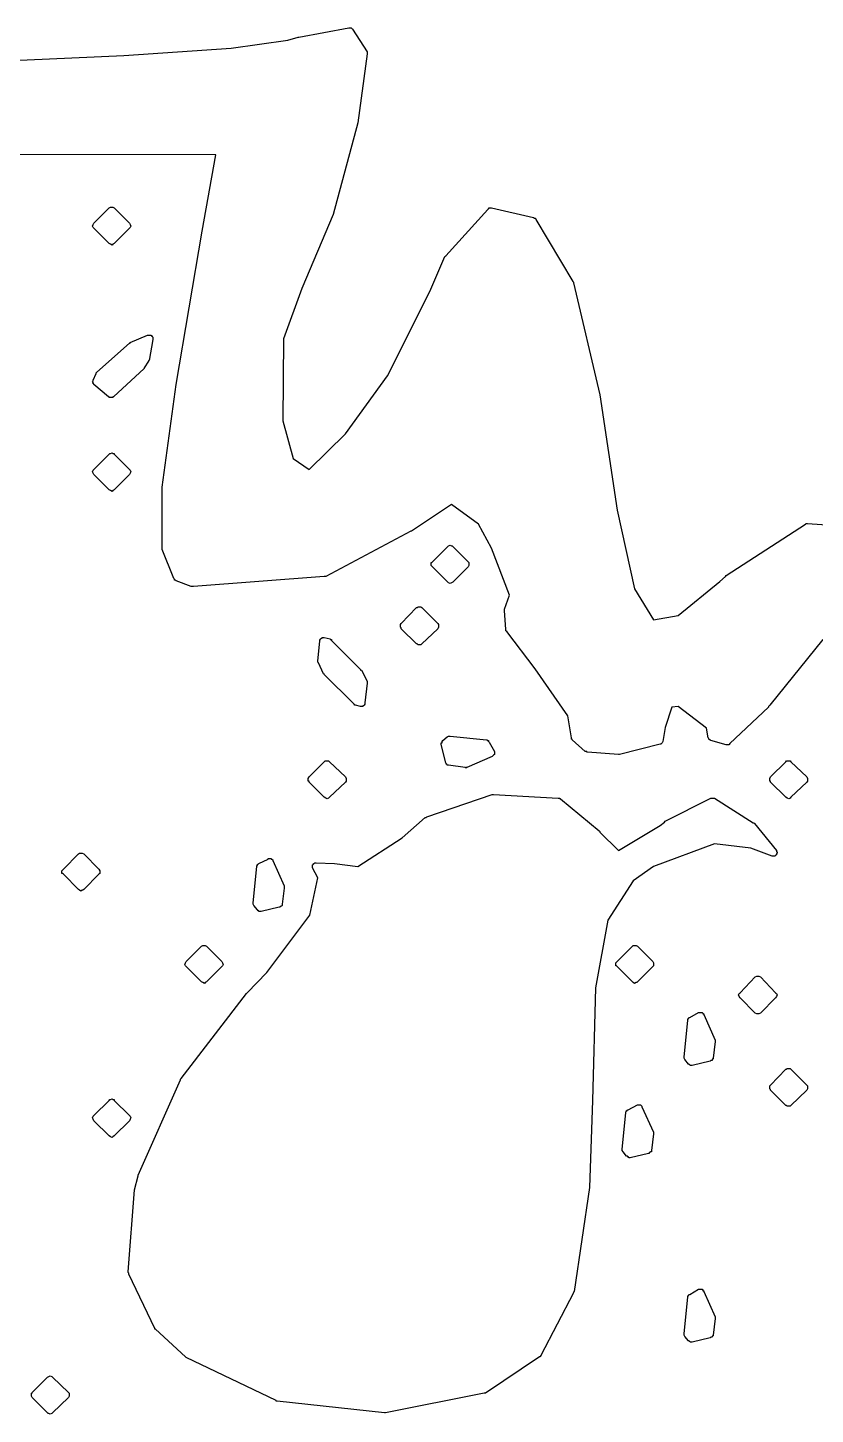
# Model space of a CAD drawing. Extents: x 83 to 346, y -162 to -57.
# Drawn here: x 144.227 to 145.31, y -141.348 to -139.44 of the extents above; entities that cross this region are included whole.
import ezdxf

# ---------------------------------------------------------------- set-up
doc = ezdxf.new("R2010")
doc.units = 0
doc.layers.add('BLACK', color=7, linetype='CONTINUOUS')

msp = doc.modelspace()

# ---------------------------------------------------------------- linework, layer by layer
at = {"layer": 'BLACK', "linetype": 'CONTINUOUS'}
for p, q in [((144.585, -139.457), (144.599, -139.453)), ((144.599, -139.453), (144.6, -139.453)), ((144.6, -139.453), (144.669, -139.44)), ((144.6, -139.453), (144.6, -139.453)), ((144.669, -139.44), (144.669, -139.44)), ((144.669, -139.44), (144.669, -139.44)), ((144.669, -139.44), (144.67, -139.44)), ((144.67, -139.44), (144.671, -139.44)), ((144.671, -139.44), (144.671, -139.44)), ((144.671, -139.44), (144.671, -139.44)), ((144.671, -139.44), (144.672, -139.44)), ((144.672, -139.44), (144.672, -139.44)), ((144.672, -139.44), (144.672, -139.44)), ((144.672, -139.44), (144.672, -139.44)), ((144.672, -139.44), (144.673, -139.441)), ((144.673, -139.441), (144.674, -139.442)), ((144.674, -139.442), (144.674, -139.442)), ((144.674, -139.442), (144.674, -139.442)), ((144.674, -139.442), (144.694, -139.473)), ((144.359, -139.478), (144.507, -139.468)), ((144.507, -139.468), (144.585, -139.457)), ((144.694, -139.473), (144.694, -139.474)), ((144.694, -139.474), (144.694, -139.474)), ((144.694, -139.474), (144.694, -139.475)), ((144.159, -139.487), (144.359, -139.478)), ((144.694, -139.476), (144.681, -139.571)), ((144.694, -139.475), (144.694, -139.475)), ((144.694, -139.475), (144.694, -139.476)), ((144.694, -139.476), (144.694, -139.476)), ((144.681, -139.571), (144.647, -139.697)), ((144.681, -139.571), (144.681, -139.571)), ((144.681, -139.571), (144.681, -139.571)), ((144.486, -139.615), (143.748, -139.614)), ((144.467, -139.72), (144.486, -139.615)), ((144.318, -139.709), (144.339, -139.688)), ((144.339, -139.688), (144.341, -139.687)), ((144.339, -139.688), (144.339, -139.688)), ((144.341, -139.687), (144.343, -139.687)), ((144.343, -139.687), (144.344, -139.687)), ((144.344, -139.687), (144.346, -139.688)), ((144.346, -139.688), (144.367, -139.709)), ((144.647, -139.697), (144.604, -139.799)), ((144.647, -139.697), (144.647, -139.697)), ((144.647, -139.697), (144.647, -139.697)), ((144.802, -139.754), (144.86, -139.69)), ((144.86, -139.69), (144.861, -139.689)), ((144.861, -139.689), (144.862, -139.688)), ((144.861, -139.689), (144.861, -139.689)), ((144.861, -139.689), (144.861, -139.689)), ((144.862, -139.688), (144.862, -139.688)), ((144.862, -139.688), (144.863, -139.688)), ((144.863, -139.688), (144.863, -139.688)), ((144.863, -139.688), (144.863, -139.688)), ((144.863, -139.688), (144.864, -139.688)), ((144.864, -139.688), (144.865, -139.688)), ((144.865, -139.688), (144.923, -139.701)), ((144.923, -139.701), (144.923, -139.701)), ((144.923, -139.701), (144.923, -139.701)), ((144.923, -139.701), (144.924, -139.702)), ((144.924, -139.702), (144.925, -139.702)), ((144.925, -139.702), (144.925, -139.702)), ((144.925, -139.702), (144.925, -139.702)), ((144.925, -139.702), (144.926, -139.703)), ((144.926, -139.703), (144.926, -139.703)), ((144.926, -139.703), (144.926, -139.703)), ((144.926, -139.703), (144.926, -139.704)), ((144.316, -139.713), (144.317, -139.711)), ((144.317, -139.715), (144.316, -139.713)), ((144.317, -139.711), (144.318, -139.709)), ((144.318, -139.716), (144.317, -139.715)), ((144.317, -139.715), (144.317, -139.715)), ((144.339, -139.737), (144.318, -139.716)), ((144.318, -139.716), (144.318, -139.716)), ((144.367, -139.716), (144.346, -139.737)), ((144.367, -139.709), (144.368, -139.711)), ((144.368, -139.715), (144.367, -139.716)), ((144.367, -139.716), (144.367, -139.716)), ((144.368, -139.711), (144.369, -139.713)), ((144.369, -139.713), (144.368, -139.715)), ((144.431, -139.931), (144.467, -139.72)), ((144.467, -139.72), (144.467, -139.72)), ((144.467, -139.72), (144.467, -139.72)), ((144.926, -139.704), (144.977, -139.789)), ((144.341, -139.738), (144.339, -139.737)), ((144.343, -139.739), (144.341, -139.738)), ((144.344, -139.738), (144.343, -139.739)), ((144.346, -139.737), (144.344, -139.738)), ((144.78, -139.803), (144.801, -139.755)), ((144.801, -139.755), (144.802, -139.754)), ((144.801, -139.755), (144.801, -139.755)), ((144.604, -139.799), (144.579, -139.868)), ((144.977, -139.789), (144.978, -139.79)), ((144.978, -139.79), (144.978, -139.791)), ((144.978, -139.791), (145.014, -139.945)), ((144.722, -139.919), (144.78, -139.803)), ((144.322, -139.914), (144.367, -139.874)), ((144.367, -139.874), (144.368, -139.874)), ((144.368, -139.873), (144.392, -139.863)), ((144.368, -139.874), (144.368, -139.873)), ((144.392, -139.863), (144.392, -139.863)), ((144.392, -139.863), (144.393, -139.863)), ((144.393, -139.863), (144.393, -139.863)), ((144.393, -139.863), (144.394, -139.863)), ((144.394, -139.863), (144.395, -139.863)), ((144.394, -139.863), (144.394, -139.863)), ((144.399, -139.869), (144.394, -139.898)), ((144.395, -139.863), (144.395, -139.863)), ((144.395, -139.863), (144.396, -139.863)), ((144.396, -139.863), (144.396, -139.863)), ((144.396, -139.863), (144.397, -139.863)), ((144.397, -139.863), (144.397, -139.864)), ((144.397, -139.864), (144.397, -139.864)), ((144.397, -139.864), (144.398, -139.864)), ((144.398, -139.864), (144.398, -139.865)), ((144.398, -139.865), (144.398, -139.865)), ((144.398, -139.865), (144.399, -139.866)), ((144.399, -139.866), (144.399, -139.866)), ((144.399, -139.866), (144.399, -139.867)), ((144.399, -139.867), (144.399, -139.867)), ((144.399, -139.867), (144.399, -139.868)), ((144.399, -139.868), (144.399, -139.868)), ((144.399, -139.868), (144.399, -139.869)), ((144.579, -139.868), (144.578, -139.981)), ((144.387, -139.909), (144.345, -139.948)), ((144.393, -139.899), (144.387, -139.908)), ((144.387, -139.908), (144.387, -139.908)), ((144.387, -139.908), (144.387, -139.909)), ((144.394, -139.898), (144.393, -139.898)), ((144.393, -139.898), (144.393, -139.899)), ((144.393, -139.899), (144.393, -139.899)), ((144.393, -139.899), (144.393, -139.899)), ((144.394, -139.898), (144.394, -139.898)), ((144.394, -139.898), (144.394, -139.898)), ((144.316, -139.927), (144.317, -139.926)), ((144.317, -139.928), (144.316, -139.927)), ((144.316, -139.927), (144.316, -139.927)), ((144.316, -139.927), (144.316, -139.927)), ((144.317, -139.925), (144.321, -139.916)), ((144.317, -139.926), (144.317, -139.925)), ((144.317, -139.925), (144.317, -139.925)), ((144.317, -139.925), (144.317, -139.925)), ((144.317, -139.929), (144.317, -139.928)), ((144.317, -139.93), (144.317, -139.929)), ((144.317, -139.929), (144.317, -139.929)), ((144.317, -139.929), (144.317, -139.929)), ((144.318, -139.93), (144.317, -139.93)), ((144.318, -139.931), (144.318, -139.93)), ((144.338, -139.948), (144.318, -139.931)), ((144.318, -139.931), (144.318, -139.931)), ((144.321, -139.915), (144.322, -139.914)), ((144.321, -139.916), (144.321, -139.915)), ((144.321, -139.915), (144.321, -139.915)), ((144.321, -139.915), (144.321, -139.915)), ((144.322, -139.914), (144.322, -139.914)), ((144.322, -139.914), (144.322, -139.914)), ((144.412, -140.072), (144.431, -139.931)), ((144.431, -139.931), (144.431, -139.931)), ((144.431, -139.931), (144.431, -139.931)), ((144.664, -139.999), (144.722, -139.919)), ((144.339, -139.948), (144.338, -139.948)), ((144.339, -139.949), (144.339, -139.948)), ((144.34, -139.949), (144.339, -139.949)), ((144.341, -139.949), (144.34, -139.949)), ((144.34, -139.949), (144.34, -139.949)), ((144.342, -139.949), (144.341, -139.949)), ((144.341, -139.949), (144.341, -139.949)), ((144.343, -139.949), (144.342, -139.949)), ((144.342, -139.949), (144.342, -139.949)), ((144.344, -139.949), (144.343, -139.949)), ((144.343, -139.949), (144.343, -139.949)), ((144.343, -139.949), (144.343, -139.949)), ((144.345, -139.948), (144.344, -139.948)), ((144.344, -139.948), (144.344, -139.949)), ((145.014, -139.945), (145.014, -139.945)), ((145.014, -139.945), (145.014, -139.945)), ((145.014, -139.945), (145.038, -140.104)), ((144.578, -139.981), (144.592, -140.033)), ((144.614, -140.048), (144.664, -139.999)), ((144.318, -140.048), (144.339, -140.027)), ((144.339, -140.027), (144.34, -140.026)), ((144.34, -140.026), (144.341, -140.026)), ((144.341, -140.026), (144.343, -140.025)), ((144.343, -140.025), (144.344, -140.026)), ((144.344, -140.026), (144.346, -140.026)), ((144.346, -140.026), (144.346, -140.027)), ((144.346, -140.027), (144.367, -140.048)), ((144.592, -140.033), (144.614, -140.048)), ((144.316, -140.051), (144.317, -140.049)), ((144.317, -140.053), (144.316, -140.051)), ((144.317, -140.049), (144.318, -140.048)), ((144.317, -140.049), (144.317, -140.049)), ((144.317, -140.049), (144.317, -140.049)), ((144.318, -140.055), (144.317, -140.053)), ((144.318, -140.048), (144.318, -140.048)), ((144.339, -140.076), (144.318, -140.055)), ((144.367, -140.055), (144.346, -140.076)), ((144.367, -140.048), (144.367, -140.048)), ((144.367, -140.048), (144.368, -140.049)), ((144.368, -140.053), (144.367, -140.055)), ((144.368, -140.049), (144.369, -140.051)), ((144.369, -140.051), (144.368, -140.053)), ((144.341, -140.077), (144.339, -140.076)), ((144.339, -140.076), (144.339, -140.076)), ((144.343, -140.078), (144.341, -140.077)), ((144.344, -140.077), (144.343, -140.078)), ((144.346, -140.076), (144.344, -140.077)), ((144.412, -140.073), (144.412, -140.072)), ((144.412, -140.072), (144.412, -140.072)), ((144.412, -140.156), (144.412, -140.073)), ((144.81, -140.096), (144.755, -140.133)), ((144.847, -140.123), (144.81, -140.096)), ((145.038, -140.104), (145.062, -140.212)), ((144.865, -140.156), (144.847, -140.123)), ((145.188, -140.194), (145.297, -140.123)), ((145.297, -140.123), (145.298, -140.122)), ((145.298, -140.122), (145.298, -140.122)), ((145.298, -140.122), (145.298, -140.122)), ((145.298, -140.122), (145.299, -140.122)), ((145.299, -140.122), (145.299, -140.122)), ((145.299, -140.122), (145.3, -140.122)), ((145.3, -140.122), (145.399, -140.129)), ((144.754, -140.133), (144.637, -140.195)), ((144.755, -140.133), (144.754, -140.133)), ((144.754, -140.133), (144.754, -140.133)), ((144.412, -140.157), (144.412, -140.156)), ((144.412, -140.156), (144.412, -140.156)), ((144.412, -140.156), (144.412, -140.156)), ((144.412, -140.158), (144.412, -140.157)), ((144.428, -140.198), (144.412, -140.158)), ((144.412, -140.158), (144.412, -140.158)), ((144.412, -140.158), (144.412, -140.158)), ((144.784, -140.175), (144.805, -140.154)), ((144.805, -140.154), (144.806, -140.153)), ((144.805, -140.154), (144.805, -140.154)), ((144.806, -140.153), (144.808, -140.152)), ((144.808, -140.152), (144.81, -140.153)), ((144.81, -140.153), (144.811, -140.153)), ((144.811, -140.153), (144.812, -140.154)), ((144.812, -140.154), (144.833, -140.175)), ((144.89, -140.221), (144.865, -140.156)), ((144.782, -140.178), (144.782, -140.176)), ((144.782, -140.176), (144.782, -140.176)), ((144.782, -140.176), (144.783, -140.176)), ((144.782, -140.18), (144.782, -140.178)), ((144.784, -140.182), (144.782, -140.18)), ((144.783, -140.176), (144.784, -140.175)), ((144.784, -140.175), (144.784, -140.175)), ((144.833, -140.175), (144.834, -140.176)), ((144.834, -140.18), (144.833, -140.182)), ((144.834, -140.176), (144.834, -140.178)), ((144.834, -140.178), (144.834, -140.18)), ((144.429, -140.199), (144.428, -140.198)), ((144.428, -140.198), (144.428, -140.198)), ((144.428, -140.198), (144.428, -140.198)), ((144.429, -140.2), (144.429, -140.199)), ((144.635, -140.195), (144.455, -140.209)), ((144.636, -140.195), (144.635, -140.195)), ((144.635, -140.195), (144.635, -140.195)), ((144.637, -140.195), (144.636, -140.195)), ((144.636, -140.195), (144.636, -140.195)), ((144.637, -140.195), (144.637, -140.195)), ((144.637, -140.195), (144.637, -140.195)), ((144.805, -140.203), (144.784, -140.182)), ((144.833, -140.182), (144.812, -140.203)), ((145.179, -140.202), (145.187, -140.195)), ((145.187, -140.195), (145.188, -140.194)), ((145.187, -140.195), (145.187, -140.195)), ((144.43, -140.2), (144.429, -140.2)), ((144.431, -140.201), (144.43, -140.2)), ((144.43, -140.2), (144.43, -140.2)), ((144.43, -140.2), (144.43, -140.2)), ((144.452, -140.209), (144.431, -140.201)), ((144.431, -140.201), (144.431, -140.201)), ((144.431, -140.201), (144.431, -140.201)), ((144.453, -140.209), (144.452, -140.209)), ((144.452, -140.209), (144.452, -140.209)), ((144.454, -140.209), (144.453, -140.209)), ((144.453, -140.209), (144.453, -140.209)), ((144.455, -140.209), (144.454, -140.209)), ((144.454, -140.209), (144.454, -140.209)), ((144.806, -140.204), (144.805, -140.203)), ((144.808, -140.205), (144.806, -140.204)), ((144.81, -140.204), (144.808, -140.205)), ((144.812, -140.203), (144.81, -140.204)), ((144.812, -140.203), (144.812, -140.203)), ((145.062, -140.212), (145.088, -140.255)), ((145.122, -140.249), (145.179, -140.202)), ((144.741, -140.26), (144.762, -140.238)), ((144.762, -140.238), (144.762, -140.238)), ((144.762, -140.238), (144.763, -140.238)), ((144.763, -140.238), (144.764, -140.237)), ((144.764, -140.237), (144.766, -140.237)), ((144.766, -140.237), (144.768, -140.237)), ((144.768, -140.237), (144.769, -140.238)), ((144.769, -140.238), (144.791, -140.26)), ((144.883, -140.24), (144.89, -140.221)), ((144.883, -140.241), (144.883, -140.24)), ((144.883, -140.24), (144.883, -140.24)), ((144.883, -140.24), (144.883, -140.24)), ((144.883, -140.242), (144.883, -140.241)), ((144.885, -140.268), (144.883, -140.242)), ((144.883, -140.242), (144.883, -140.242)), ((144.883, -140.242), (144.883, -140.242)), ((145.088, -140.255), (145.122, -140.249)), ((144.74, -140.261), (144.741, -140.26)), ((144.74, -140.263), (144.74, -140.261)), ((144.74, -140.261), (144.74, -140.261)), ((144.74, -140.265), (144.74, -140.263)), ((144.741, -140.266), (144.74, -140.265)), ((144.741, -140.267), (144.741, -140.266)), ((144.762, -140.288), (144.741, -140.267)), ((144.791, -140.267), (144.769, -140.288)), ((144.791, -140.26), (144.791, -140.26)), ((144.791, -140.26), (144.792, -140.261)), ((144.792, -140.265), (144.791, -140.267)), ((144.791, -140.267), (144.791, -140.267)), ((144.792, -140.261), (144.792, -140.261)), ((144.792, -140.261), (144.792, -140.263)), ((144.792, -140.263), (144.792, -140.265)), ((144.885, -140.269), (144.885, -140.268)), ((144.885, -140.27), (144.885, -140.269)), ((144.885, -140.269), (144.885, -140.269)), ((144.886, -140.271), (144.885, -140.27)), ((144.885, -140.27), (144.885, -140.27)), ((144.885, -140.27), (144.885, -140.27)), ((144.925, -140.322), (144.886, -140.271)), ((144.626, -140.311), (144.629, -140.284)), ((144.629, -140.283), (144.629, -140.282)), ((144.629, -140.282), (144.63, -140.282)), ((144.629, -140.284), (144.629, -140.283)), ((144.629, -140.283), (144.629, -140.283)), ((144.63, -140.281), (144.631, -140.28)), ((144.63, -140.282), (144.63, -140.281)), ((144.63, -140.281), (144.63, -140.281)), ((144.63, -140.282), (144.63, -140.282)), ((144.631, -140.28), (144.631, -140.28)), ((144.631, -140.28), (144.631, -140.28)), ((144.631, -140.28), (144.632, -140.28)), ((144.632, -140.28), (144.632, -140.279)), ((144.632, -140.279), (144.633, -140.279)), ((144.633, -140.279), (144.633, -140.279)), ((144.633, -140.279), (144.634, -140.279)), ((144.634, -140.279), (144.634, -140.279)), ((144.634, -140.279), (144.635, -140.279)), ((144.635, -140.279), (144.635, -140.279)), ((144.635, -140.279), (144.643, -140.281)), ((144.643, -140.281), (144.643, -140.281)), ((144.643, -140.281), (144.643, -140.282)), ((144.643, -140.282), (144.644, -140.282)), ((144.644, -140.282), (144.644, -140.282)), ((144.644, -140.282), (144.645, -140.282)), ((144.645, -140.282), (144.645, -140.283)), ((144.645, -140.283), (144.685, -140.323)), ((144.763, -140.288), (144.762, -140.288)), ((144.762, -140.288), (144.762, -140.288)), ((144.764, -140.289), (144.763, -140.288)), ((144.766, -140.289), (144.764, -140.289)), ((144.768, -140.289), (144.766, -140.289)), ((144.769, -140.288), (144.768, -140.289)), ((145.321, -140.282), (145.248, -140.372)), ((144.626, -140.312), (144.626, -140.311)), ((144.626, -140.313), (144.626, -140.312)), ((144.626, -140.312), (144.626, -140.312)), ((144.626, -140.312), (144.626, -140.312)), ((144.627, -140.314), (144.626, -140.313)), ((144.626, -140.313), (144.626, -140.313)), ((144.634, -140.329), (144.627, -140.314)), ((144.635, -140.329), (144.634, -140.329)), ((144.635, -140.33), (144.635, -140.329)), ((144.675, -140.37), (144.635, -140.33)), ((144.685, -140.323), (144.685, -140.324)), ((144.685, -140.324), (144.686, -140.324)), ((144.686, -140.324), (144.694, -140.339)), ((144.97, -140.387), (144.925, -140.322)), ((144.694, -140.342), (144.691, -140.369)), ((144.694, -140.339), (144.694, -140.34)), ((144.694, -140.34), (144.694, -140.34)), ((144.694, -140.34), (144.694, -140.341)), ((144.694, -140.341), (144.694, -140.341)), ((144.694, -140.341), (144.694, -140.342)), ((144.694, -140.342), (144.694, -140.342)), ((144.676, -140.371), (144.675, -140.37)), ((144.677, -140.372), (144.676, -140.371)), ((144.676, -140.371), (144.676, -140.371)), ((144.676, -140.371), (144.676, -140.371)), ((144.691, -140.371), (144.69, -140.372)), ((144.691, -140.369), (144.691, -140.37)), ((144.691, -140.37), (144.691, -140.37)), ((144.691, -140.37), (144.691, -140.371)), ((144.691, -140.371), (144.691, -140.371)), ((144.678, -140.372), (144.677, -140.372)), ((144.677, -140.372), (144.677, -140.372)), ((144.685, -140.374), (144.678, -140.372)), ((144.686, -140.374), (144.685, -140.374)), ((144.685, -140.374), (144.685, -140.374)), ((144.687, -140.374), (144.686, -140.374)), ((144.686, -140.374), (144.686, -140.374)), ((144.688, -140.374), (144.687, -140.374)), ((144.687, -140.374), (144.687, -140.374)), ((144.689, -140.373), (144.688, -140.373)), ((144.688, -140.373), (144.688, -140.374)), ((144.69, -140.372), (144.689, -140.373)), ((144.689, -140.373), (144.689, -140.373)), ((144.689, -140.373), (144.689, -140.373)), ((144.69, -140.372), (144.69, -140.372)), ((144.69, -140.372), (144.69, -140.372)), ((144.975, -140.417), (144.97, -140.387)), ((145.113, -140.375), (145.104, -140.403)), ((145.122, -140.374), (145.113, -140.375)), ((145.161, -140.404), (145.122, -140.374)), ((145.246, -140.375), (145.193, -140.425)), ((145.248, -140.372), (145.246, -140.374)), ((145.246, -140.374), (145.246, -140.375)), ((145.246, -140.375), (145.246, -140.375)), ((145.248, -140.372), (145.248, -140.372)), ((145.248, -140.372), (145.248, -140.372)), ((145.104, -140.403), (145.101, -140.422)), ((145.163, -140.417), (145.161, -140.404)), ((144.796, -140.425), (144.796, -140.424)), ((144.796, -140.424), (144.797, -140.424)), ((144.796, -140.426), (144.796, -140.425)), ((144.796, -140.425), (144.796, -140.425)), ((144.802, -140.452), (144.796, -140.426)), ((144.796, -140.426), (144.796, -140.426)), ((144.797, -140.422), (144.798, -140.421)), ((144.797, -140.423), (144.797, -140.422)), ((144.797, -140.424), (144.797, -140.423)), ((144.797, -140.423), (144.797, -140.423)), ((144.797, -140.423), (144.797, -140.423)), ((144.798, -140.421), (144.804, -140.416)), ((144.804, -140.416), (144.806, -140.415)), ((144.806, -140.415), (144.808, -140.415)), ((144.808, -140.415), (144.858, -140.42)), ((144.858, -140.42), (144.859, -140.42)), ((144.859, -140.42), (144.859, -140.421)), ((144.859, -140.421), (144.86, -140.421)), ((144.86, -140.421), (144.86, -140.421)), ((144.86, -140.421), (144.86, -140.421)), ((144.86, -140.421), (144.861, -140.421)), ((144.861, -140.421), (144.861, -140.422)), ((144.861, -140.422), (144.861, -140.422)), ((144.861, -140.422), (144.862, -140.423)), ((144.862, -140.423), (144.862, -140.423)), ((144.862, -140.423), (144.869, -140.436)), ((144.975, -140.418), (144.975, -140.417)), ((144.975, -140.419), (144.975, -140.418)), ((144.975, -140.418), (144.975, -140.418)), ((144.976, -140.419), (144.975, -140.419)), ((144.975, -140.419), (144.975, -140.419)), ((144.976, -140.42), (144.976, -140.419)), ((144.994, -140.436), (144.976, -140.42)), ((145.097, -140.426), (145.041, -140.44)), ((145.098, -140.426), (145.097, -140.426)), ((145.099, -140.425), (145.098, -140.426)), ((145.1, -140.424), (145.099, -140.425)), ((145.101, -140.422), (145.1, -140.424)), ((145.1, -140.424), (145.1, -140.424)), ((145.101, -140.422), (145.101, -140.422)), ((145.164, -140.418), (145.163, -140.417)), ((145.163, -140.417), (145.163, -140.417)), ((145.164, -140.419), (145.164, -140.418)), ((145.164, -140.418), (145.164, -140.418)), ((145.164, -140.418), (145.164, -140.418)), ((145.165, -140.42), (145.164, -140.419)), ((145.166, -140.42), (145.165, -140.42)), ((145.165, -140.42), (145.165, -140.42)), ((145.165, -140.42), (145.165, -140.42)), ((145.167, -140.421), (145.166, -140.42)), ((145.188, -140.427), (145.167, -140.421)), ((145.189, -140.427), (145.188, -140.427)), ((145.19, -140.427), (145.189, -140.427)), ((145.191, -140.427), (145.19, -140.427)), ((145.19, -140.427), (145.19, -140.427)), ((145.19, -140.427), (145.19, -140.427)), ((145.192, -140.427), (145.191, -140.427)), ((145.193, -140.426), (145.192, -140.426)), ((145.192, -140.426), (145.192, -140.426)), ((145.192, -140.426), (145.192, -140.427)), ((145.193, -140.425), (145.193, -140.426)), ((144.866, -140.443), (144.831, -140.458)), ((144.867, -140.442), (144.866, -140.443)), ((144.866, -140.443), (144.866, -140.443)), ((144.868, -140.441), (144.867, -140.442)), ((144.867, -140.442), (144.867, -140.442)), ((144.869, -140.44), (144.868, -140.441)), ((144.868, -140.441), (144.868, -140.441)), ((144.868, -140.441), (144.868, -140.441)), ((144.868, -140.441), (144.868, -140.441)), ((144.869, -140.436), (144.869, -140.436)), ((144.869, -140.436), (144.869, -140.436)), ((144.869, -140.436), (144.869, -140.437)), ((144.869, -140.437), (144.869, -140.438)), ((144.869, -140.438), (144.869, -140.438)), ((144.869, -140.438), (144.869, -140.438)), ((144.869, -140.438), (144.869, -140.439)), ((144.869, -140.439), (144.869, -140.44)), ((144.869, -140.44), (144.869, -140.44)), ((144.869, -140.44), (144.869, -140.44)), ((144.995, -140.436), (144.994, -140.436)), ((144.996, -140.436), (144.995, -140.436)), ((144.995, -140.436), (144.995, -140.436)), ((144.996, -140.437), (144.996, -140.436)), ((144.997, -140.437), (144.996, -140.437)), ((145.04, -140.44), (144.997, -140.437)), ((144.997, -140.437), (144.997, -140.437)), ((145.041, -140.44), (145.04, -140.44)), ((145.04, -140.44), (145.04, -140.44)), ((144.614, -140.471), (144.635, -140.45)), ((144.635, -140.45), (144.636, -140.449)), ((144.635, -140.45), (144.635, -140.45)), ((144.636, -140.449), (144.637, -140.449)), ((144.637, -140.449), (144.639, -140.449)), ((144.639, -140.449), (144.641, -140.449)), ((144.641, -140.449), (144.642, -140.45)), ((144.642, -140.45), (144.664, -140.471)), ((144.803, -140.453), (144.802, -140.452)), ((144.802, -140.452), (144.802, -140.452)), ((144.802, -140.452), (144.802, -140.452)), ((144.803, -140.454), (144.803, -140.453)), ((144.803, -140.453), (144.803, -140.453)), ((144.803, -140.453), (144.803, -140.453)), ((144.804, -140.454), (144.803, -140.454)), ((144.804, -140.455), (144.804, -140.454)), ((144.805, -140.455), (144.804, -140.455)), ((144.804, -140.455), (144.804, -140.455)), ((144.804, -140.455), (144.804, -140.455)), ((144.806, -140.455), (144.805, -140.455)), ((144.829, -140.458), (144.806, -140.455)), ((144.806, -140.455), (144.806, -140.455)), ((144.806, -140.455), (144.806, -140.455)), ((144.83, -140.459), (144.829, -140.458)), ((144.829, -140.458), (144.829, -140.458)), ((144.831, -140.458), (144.83, -140.458)), ((144.83, -140.458), (144.83, -140.459)), ((144.831, -140.458), (144.831, -140.458)), ((144.831, -140.458), (144.831, -140.458)), ((145.249, -140.471), (145.27, -140.45)), ((145.27, -140.45), (145.271, -140.449)), ((145.27, -140.45), (145.27, -140.45)), ((145.271, -140.449), (145.272, -140.449)), ((145.272, -140.449), (145.274, -140.449)), ((145.274, -140.449), (145.276, -140.449)), ((145.276, -140.449), (145.277, -140.45)), ((145.277, -140.45), (145.299, -140.471)), ((144.613, -140.473), (144.614, -140.471)), ((144.613, -140.475), (144.613, -140.473)), ((144.613, -140.477), (144.613, -140.475)), ((144.614, -140.477), (144.613, -140.477)), ((144.614, -140.471), (144.614, -140.471)), ((144.614, -140.478), (144.614, -140.477)), ((144.635, -140.499), (144.614, -140.478)), ((144.664, -140.478), (144.642, -140.499)), ((144.664, -140.471), (144.665, -140.473)), ((144.665, -140.477), (144.664, -140.478)), ((144.664, -140.478), (144.664, -140.478)), ((144.665, -140.473), (144.665, -140.475)), ((144.665, -140.475), (144.665, -140.477)), ((145.248, -140.473), (145.249, -140.471)), ((145.248, -140.475), (145.248, -140.473)), ((145.248, -140.477), (145.248, -140.475)), ((145.249, -140.477), (145.248, -140.477)), ((145.249, -140.471), (145.249, -140.471)), ((145.249, -140.478), (145.249, -140.477)), ((145.27, -140.499), (145.249, -140.478)), ((145.299, -140.478), (145.277, -140.499)), ((145.299, -140.471), (145.3, -140.473)), ((145.3, -140.477), (145.299, -140.478)), ((145.299, -140.478), (145.299, -140.478)), ((145.3, -140.473), (145.3, -140.475)), ((145.3, -140.475), (145.3, -140.477)), ((144.637, -140.5), (144.635, -140.499)), ((144.639, -140.501), (144.637, -140.5)), ((144.641, -140.5), (144.639, -140.501)), ((144.642, -140.499), (144.641, -140.5)), ((144.776, -140.526), (144.866, -140.495)), ((144.866, -140.495), (144.866, -140.495)), ((144.866, -140.495), (144.866, -140.495)), ((144.866, -140.495), (144.866, -140.495)), ((144.866, -140.495), (144.868, -140.495)), ((144.868, -140.495), (144.868, -140.495)), ((144.868, -140.495), (144.868, -140.495)), ((144.868, -140.495), (144.957, -140.5)), ((144.957, -140.5), (144.958, -140.5)), ((144.958, -140.5), (144.959, -140.5)), ((144.959, -140.5), (144.959, -140.501)), ((144.959, -140.501), (144.959, -140.501)), ((144.959, -140.501), (144.96, -140.501)), ((144.96, -140.501), (144.96, -140.501)), ((144.96, -140.501), (145.013, -140.545)), ((145.104, -140.532), (145.167, -140.5)), ((145.167, -140.5), (145.168, -140.5)), ((145.168, -140.5), (145.168, -140.5)), ((145.168, -140.5), (145.169, -140.5)), ((145.169, -140.5), (145.169, -140.5)), ((145.169, -140.5), (145.17, -140.5)), ((145.17, -140.5), (145.17, -140.5)), ((145.17, -140.5), (145.171, -140.5)), ((145.171, -140.5), (145.171, -140.5)), ((145.171, -140.5), (145.172, -140.5)), ((145.172, -140.5), (145.172, -140.5)), ((145.172, -140.5), (145.225, -140.534)), ((145.272, -140.5), (145.27, -140.499)), ((145.274, -140.501), (145.272, -140.5)), ((145.276, -140.5), (145.274, -140.501)), ((145.277, -140.499), (145.276, -140.5)), ((144.742, -140.555), (144.774, -140.527)), ((144.774, -140.527), (144.775, -140.527)), ((144.775, -140.527), (144.776, -140.526)), ((145.04, -140.572), (145.097, -140.538)), ((145.097, -140.538), (145.103, -140.533)), ((145.103, -140.533), (145.104, -140.532)), ((145.103, -140.533), (145.103, -140.533)), ((145.225, -140.534), (145.226, -140.534)), ((145.226, -140.534), (145.227, -140.535)), ((145.227, -140.535), (145.257, -140.572)), ((144.681, -140.594), (144.742, -140.555)), ((145.013, -140.545), (145.013, -140.545)), ((145.013, -140.545), (145.013, -140.545)), ((145.013, -140.545), (145.014, -140.546)), ((145.014, -140.546), (145.014, -140.546)), ((145.014, -140.546), (145.014, -140.547)), ((145.014, -140.547), (145.04, -140.572)), ((144.276, -140.598), (144.297, -140.577)), ((144.297, -140.577), (144.298, -140.576)), ((144.298, -140.576), (144.3, -140.576)), ((144.3, -140.576), (144.302, -140.576)), ((144.302, -140.576), (144.304, -140.577)), ((144.304, -140.577), (144.304, -140.577)), ((144.304, -140.577), (144.325, -140.598)), ((145.172, -140.563), (145.088, -140.594)), ((145.222, -140.569), (145.172, -140.563)), ((145.251, -140.58), (145.222, -140.569)), ((145.252, -140.58), (145.251, -140.58)), ((145.253, -140.58), (145.252, -140.58)), ((145.252, -140.58), (145.252, -140.58)), ((145.254, -140.58), (145.253, -140.58)), ((145.253, -140.58), (145.253, -140.58)), ((145.253, -140.58), (145.253, -140.58)), ((145.255, -140.58), (145.254, -140.58)), ((145.254, -140.58), (145.254, -140.58)), ((145.256, -140.579), (145.255, -140.58)), ((145.255, -140.58), (145.255, -140.58)), ((145.257, -140.578), (145.256, -140.579)), ((145.256, -140.579), (145.256, -140.579)), ((145.256, -140.579), (145.256, -140.579)), ((145.257, -140.572), (145.257, -140.573)), ((145.257, -140.573), (145.257, -140.573)), ((145.257, -140.573), (145.257, -140.574)), ((145.257, -140.574), (145.258, -140.574)), ((145.258, -140.576), (145.257, -140.577)), ((145.257, -140.577), (145.257, -140.577)), ((145.257, -140.577), (145.257, -140.577)), ((145.257, -140.577), (145.257, -140.578)), ((145.257, -140.578), (145.257, -140.578)), ((145.258, -140.574), (145.258, -140.575)), ((145.258, -140.575), (145.258, -140.575)), ((145.258, -140.575), (145.258, -140.576)), ((145.258, -140.576), (145.258, -140.576)), ((144.274, -140.6), (144.276, -140.598)), ((144.274, -140.602), (144.274, -140.6)), ((144.325, -140.598), (144.326, -140.6)), ((144.326, -140.6), (144.326, -140.602)), ((144.537, -140.644), (144.542, -140.594)), ((144.542, -140.594), (144.542, -140.593)), ((144.542, -140.593), (144.543, -140.593)), ((144.542, -140.594), (144.542, -140.594)), ((144.543, -140.592), (144.543, -140.591)), ((144.543, -140.591), (144.544, -140.591)), ((144.543, -140.593), (144.543, -140.592)), ((144.543, -140.592), (144.543, -140.592)), ((144.544, -140.591), (144.545, -140.59)), ((144.544, -140.591), (144.544, -140.591)), ((144.544, -140.591), (144.544, -140.591)), ((144.545, -140.59), (144.558, -140.584)), ((144.558, -140.584), (144.558, -140.583)), ((144.558, -140.583), (144.559, -140.583)), ((144.558, -140.584), (144.558, -140.584)), ((144.559, -140.583), (144.559, -140.583)), ((144.559, -140.583), (144.56, -140.583)), ((144.56, -140.583), (144.56, -140.583)), ((144.56, -140.583), (144.561, -140.583)), ((144.561, -140.583), (144.561, -140.583)), ((144.561, -140.583), (144.562, -140.583)), ((144.562, -140.583), (144.562, -140.583)), ((144.562, -140.583), (144.562, -140.584)), ((144.562, -140.584), (144.563, -140.584)), ((144.563, -140.584), (144.563, -140.584)), ((144.563, -140.584), (144.563, -140.584)), ((144.563, -140.584), (144.564, -140.585)), ((144.564, -140.585), (144.564, -140.586)), ((144.564, -140.586), (144.564, -140.586)), ((144.564, -140.586), (144.564, -140.586)), ((144.564, -140.586), (144.58, -140.621)), ((144.619, -140.592), (144.62, -140.591)), ((144.619, -140.593), (144.619, -140.592)), ((144.619, -140.592), (144.619, -140.592)), ((144.619, -140.592), (144.619, -140.592)), ((144.619, -140.594), (144.619, -140.593)), ((144.619, -140.595), (144.619, -140.594)), ((144.619, -140.594), (144.619, -140.594)), ((144.619, -140.594), (144.619, -140.594)), ((144.619, -140.596), (144.619, -140.595)), ((144.626, -140.61), (144.619, -140.596)), ((144.619, -140.596), (144.619, -140.596)), ((144.619, -140.596), (144.619, -140.596)), ((144.62, -140.591), (144.62, -140.59)), ((144.62, -140.59), (144.62, -140.59)), ((144.62, -140.59), (144.62, -140.59)), ((144.62, -140.59), (144.621, -140.59)), ((144.621, -140.59), (144.622, -140.589)), ((144.622, -140.589), (144.622, -140.589)), ((144.622, -140.589), (144.622, -140.589)), ((144.622, -140.589), (144.623, -140.589)), ((144.623, -140.589), (144.624, -140.589)), ((144.624, -140.589), (144.624, -140.589)), ((144.624, -140.589), (144.624, -140.589)), ((144.624, -140.589), (144.649, -140.59)), ((144.649, -140.59), (144.649, -140.59)), ((144.649, -140.59), (144.649, -140.59)), ((144.649, -140.59), (144.681, -140.594)), ((145.088, -140.594), (145.06, -140.614)), ((144.274, -140.604), (144.274, -140.602)), ((144.275, -140.604), (144.274, -140.604)), ((144.276, -140.605), (144.275, -140.604)), ((144.297, -140.626), (144.276, -140.605)), ((144.276, -140.605), (144.276, -140.605)), ((144.325, -140.605), (144.304, -140.626)), ((144.326, -140.604), (144.325, -140.605)), ((144.326, -140.602), (144.326, -140.604)), ((144.326, -140.604), (144.326, -140.604)), ((144.615, -140.661), (144.626, -140.61)), ((145.06, -140.614), (145.025, -140.668)), ((144.298, -140.627), (144.297, -140.626)), ((144.297, -140.626), (144.297, -140.626)), ((144.3, -140.628), (144.298, -140.627)), ((144.302, -140.627), (144.3, -140.628)), ((144.303, -140.627), (144.302, -140.627)), ((144.304, -140.626), (144.303, -140.627)), ((144.58, -140.624), (144.577, -140.646)), ((144.58, -140.621), (144.58, -140.621)), ((144.58, -140.621), (144.58, -140.622)), ((144.58, -140.622), (144.58, -140.622)), ((144.58, -140.622), (144.58, -140.623)), ((144.58, -140.623), (144.58, -140.623)), ((144.58, -140.623), (144.58, -140.624)), ((144.537, -140.646), (144.537, -140.644)), ((144.538, -140.648), (144.537, -140.646)), ((144.543, -140.654), (144.538, -140.648)), ((144.538, -140.648), (144.538, -140.648)), ((144.544, -140.655), (144.543, -140.654)), ((144.545, -140.655), (144.544, -140.655)), ((144.545, -140.656), (144.545, -140.655)), ((144.545, -140.655), (144.545, -140.655)), ((144.546, -140.656), (144.545, -140.656)), ((144.547, -140.656), (144.546, -140.656)), ((144.546, -140.656), (144.546, -140.656)), ((144.548, -140.656), (144.547, -140.656)), ((144.547, -140.656), (144.547, -140.656)), ((144.547, -140.656), (144.547, -140.656)), ((144.573, -140.65), (144.548, -140.656)), ((144.574, -140.65), (144.573, -140.65)), ((144.575, -140.649), (144.574, -140.65)), ((144.574, -140.65), (144.574, -140.65)), ((144.574, -140.65), (144.574, -140.65)), ((144.576, -140.649), (144.575, -140.649)), ((144.575, -140.649), (144.575, -140.649)), ((144.575, -140.649), (144.575, -140.649)), ((144.577, -140.648), (144.576, -140.649)), ((144.577, -140.646), (144.577, -140.646)), ((144.577, -140.646), (144.577, -140.646)), ((144.577, -140.646), (144.577, -140.647)), ((144.577, -140.647), (144.577, -140.648)), ((144.577, -140.648), (144.577, -140.648)), ((144.577, -140.648), (144.577, -140.648)), ((144.556, -140.74), (144.615, -140.661)), ((145.025, -140.668), (145.008, -140.761)), ((144.445, -140.725), (144.466, -140.704)), ((144.466, -140.704), (144.468, -140.703)), ((144.466, -140.704), (144.466, -140.704)), ((144.468, -140.703), (144.47, -140.703)), ((144.47, -140.703), (144.471, -140.703)), ((144.471, -140.703), (144.473, -140.704)), ((144.473, -140.704), (144.494, -140.725)), ((145.038, -140.725), (145.059, -140.704)), ((145.059, -140.704), (145.06, -140.703)), ((145.06, -140.703), (145.062, -140.703)), ((145.062, -140.703), (145.064, -140.703)), ((145.064, -140.703), (145.066, -140.704)), ((145.066, -140.704), (145.066, -140.704)), ((145.066, -140.704), (145.087, -140.725)), ((144.443, -140.729), (144.444, -140.727)), ((144.444, -140.731), (144.443, -140.729)), ((144.444, -140.727), (144.445, -140.725)), ((144.445, -140.732), (144.444, -140.731)), ((144.444, -140.731), (144.444, -140.731)), ((144.466, -140.753), (144.445, -140.732)), ((144.445, -140.732), (144.445, -140.732)), ((144.494, -140.732), (144.473, -140.753)), ((144.494, -140.725), (144.495, -140.727)), ((144.495, -140.731), (144.494, -140.732)), ((144.494, -140.732), (144.494, -140.732)), ((144.495, -140.727), (144.496, -140.729)), ((144.496, -140.729), (144.495, -140.731)), ((145.036, -140.727), (145.038, -140.725)), ((145.036, -140.729), (145.036, -140.727)), ((145.036, -140.731), (145.036, -140.729)), ((145.037, -140.731), (145.036, -140.731)), ((145.038, -140.732), (145.037, -140.731)), ((145.059, -140.753), (145.038, -140.732)), ((145.038, -140.732), (145.038, -140.732)), ((145.087, -140.732), (145.066, -140.753)), ((145.087, -140.725), (145.088, -140.727)), ((145.088, -140.731), (145.087, -140.732)), ((145.088, -140.727), (145.088, -140.729)), ((145.088, -140.729), (145.088, -140.731)), ((145.088, -140.731), (145.088, -140.731)), ((144.468, -140.754), (144.466, -140.753)), ((144.473, -140.753), (144.471, -140.754)), ((144.529, -140.768), (144.556, -140.74)), ((145.06, -140.754), (145.059, -140.753)), ((145.059, -140.753), (145.059, -140.753)), ((145.066, -140.753), (145.065, -140.754)), ((145.207, -140.768), (145.228, -140.746)), ((145.228, -140.746), (145.23, -140.745)), ((145.228, -140.746), (145.228, -140.746)), ((145.23, -140.745), (145.232, -140.745)), ((145.232, -140.745), (145.233, -140.745)), ((145.233, -140.745), (145.235, -140.746)), ((145.235, -140.746), (145.256, -140.768)), ((144.438, -140.886), (144.528, -140.769)), ((144.47, -140.755), (144.468, -140.754)), ((144.471, -140.754), (144.47, -140.755)), ((144.528, -140.769), (144.529, -140.768)), ((144.528, -140.769), (144.528, -140.769)), ((145.008, -140.761), (145.004, -140.916)), ((145.062, -140.755), (145.06, -140.754)), ((145.064, -140.754), (145.062, -140.755)), ((145.065, -140.754), (145.064, -140.754)), ((145.205, -140.771), (145.206, -140.769)), ((145.206, -140.773), (145.205, -140.771)), ((145.206, -140.769), (145.207, -140.768)), ((145.256, -140.768), (145.256, -140.768)), ((145.256, -140.768), (145.257, -140.769)), ((145.257, -140.769), (145.257, -140.769)), ((145.257, -140.769), (145.258, -140.771)), ((145.258, -140.771), (145.257, -140.773)), ((145.207, -140.775), (145.206, -140.773)), ((145.228, -140.796), (145.207, -140.775)), ((145.256, -140.775), (145.235, -140.796)), ((145.257, -140.773), (145.256, -140.775)), ((145.256, -140.775), (145.256, -140.775)), ((145.13, -140.856), (145.135, -140.806)), ((145.135, -140.805), (145.135, -140.804)), ((145.135, -140.804), (145.135, -140.804)), ((145.135, -140.804), (145.136, -140.804)), ((145.135, -140.806), (145.135, -140.805)), ((145.135, -140.805), (145.135, -140.805)), ((145.136, -140.803), (145.137, -140.802)), ((145.136, -140.804), (145.136, -140.803)), ((145.136, -140.803), (145.136, -140.803)), ((145.137, -140.802), (145.137, -140.802)), ((145.137, -140.802), (145.138, -140.802)), ((145.138, -140.802), (145.15, -140.795)), ((145.15, -140.795), (145.15, -140.795)), ((145.15, -140.795), (145.151, -140.795)), ((145.151, -140.795), (145.151, -140.795)), ((145.151, -140.795), (145.152, -140.795)), ((145.152, -140.795), (145.152, -140.795)), ((145.152, -140.795), (145.152, -140.795)), ((145.152, -140.795), (145.153, -140.795)), ((145.153, -140.795), (145.154, -140.795)), ((145.154, -140.795), (145.154, -140.795)), ((145.154, -140.795), (145.154, -140.795)), ((145.154, -140.795), (145.155, -140.795)), ((145.155, -140.795), (145.156, -140.796)), ((145.156, -140.796), (145.156, -140.796)), ((145.156, -140.796), (145.156, -140.796)), ((145.156, -140.796), (145.156, -140.797)), ((145.156, -140.797), (145.157, -140.797)), ((145.157, -140.797), (145.157, -140.798)), ((145.157, -140.798), (145.157, -140.798)), ((145.157, -140.798), (145.173, -140.833)), ((145.23, -140.797), (145.228, -140.796)), ((145.228, -140.796), (145.228, -140.796)), ((145.232, -140.797), (145.23, -140.797)), ((145.233, -140.797), (145.232, -140.797)), ((145.235, -140.796), (145.233, -140.797)), ((145.173, -140.835), (145.17, -140.858)), ((145.173, -140.833), (145.173, -140.833)), ((145.173, -140.833), (145.173, -140.833)), ((145.173, -140.833), (145.173, -140.834)), ((145.173, -140.834), (145.173, -140.834)), ((145.173, -140.834), (145.173, -140.835)), ((145.173, -140.835), (145.173, -140.835)), ((145.13, -140.858), (145.13, -140.856)), ((145.131, -140.86), (145.13, -140.858)), ((145.136, -140.866), (145.131, -140.86)), ((145.137, -140.866), (145.136, -140.866)), ((145.137, -140.867), (145.137, -140.866)), ((145.138, -140.867), (145.137, -140.867)), ((145.137, -140.867), (145.137, -140.867)), ((145.137, -140.867), (145.137, -140.867)), ((145.139, -140.868), (145.138, -140.867)), ((145.166, -140.862), (145.141, -140.868)), ((145.167, -140.861), (145.166, -140.862)), ((145.166, -140.862), (145.166, -140.862)), ((145.166, -140.862), (145.166, -140.862)), ((145.168, -140.861), (145.167, -140.861)), ((145.169, -140.86), (145.168, -140.861)), ((145.168, -140.861), (145.168, -140.861)), ((145.168, -140.861), (145.168, -140.861)), ((145.17, -140.859), (145.169, -140.859)), ((145.169, -140.859), (145.169, -140.86)), ((145.169, -140.86), (145.169, -140.86)), ((145.169, -140.86), (145.169, -140.86)), ((145.17, -140.858), (145.17, -140.858)), ((145.17, -140.858), (145.17, -140.858)), ((145.17, -140.858), (145.17, -140.859)), ((144.437, -140.887), (144.438, -140.886)), ((145.14, -140.868), (145.139, -140.868)), ((145.139, -140.868), (145.139, -140.868)), ((145.139, -140.868), (145.139, -140.868)), ((145.141, -140.868), (145.14, -140.868)), ((145.249, -140.895), (145.27, -140.873)), ((145.27, -140.873), (145.27, -140.873)), ((145.27, -140.873), (145.271, -140.873)), ((145.271, -140.873), (145.272, -140.872)), ((145.272, -140.872), (145.274, -140.872)), ((145.274, -140.872), (145.276, -140.872)), ((145.276, -140.872), (145.277, -140.873)), ((145.277, -140.873), (145.299, -140.895)), ((144.379, -141.019), (144.437, -140.888)), ((144.437, -140.888), (144.437, -140.887)), ((145.248, -140.896), (145.249, -140.895)), ((145.248, -140.898), (145.248, -140.896)), ((145.248, -140.896), (145.248, -140.896)), ((145.248, -140.9), (145.248, -140.898)), ((145.249, -140.901), (145.248, -140.9)), ((145.249, -140.902), (145.249, -140.901)), ((145.27, -140.923), (145.249, -140.902)), ((145.299, -140.902), (145.277, -140.923)), ((145.299, -140.895), (145.299, -140.895)), ((145.299, -140.895), (145.3, -140.896)), ((145.3, -140.9), (145.299, -140.902)), ((145.299, -140.902), (145.299, -140.902)), ((145.3, -140.896), (145.3, -140.896)), ((145.3, -140.896), (145.3, -140.898)), ((145.3, -140.898), (145.3, -140.9)), ((144.318, -140.937), (144.339, -140.916)), ((144.339, -140.916), (144.34, -140.915)), ((144.34, -140.915), (144.341, -140.915)), ((144.341, -140.915), (144.343, -140.914)), ((144.343, -140.914), (144.344, -140.915)), ((144.344, -140.915), (144.346, -140.915)), ((144.346, -140.915), (144.346, -140.916)), ((144.346, -140.916), (144.367, -140.937)), ((145.004, -140.916), (145, -141.036)), ((145.053, -140.929), (145.066, -140.922)), ((145.066, -140.922), (145.066, -140.922)), ((145.066, -140.922), (145.066, -140.922)), ((145.066, -140.922), (145.067, -140.922)), ((145.067, -140.922), (145.067, -140.922)), ((145.067, -140.922), (145.068, -140.922)), ((145.068, -140.922), (145.068, -140.922)), ((145.068, -140.922), (145.069, -140.922)), ((145.069, -140.922), (145.069, -140.922)), ((145.069, -140.922), (145.07, -140.922)), ((145.07, -140.922), (145.07, -140.922)), ((145.07, -140.922), (145.07, -140.922)), ((145.07, -140.922), (145.071, -140.923)), ((145.071, -140.923), (145.071, -140.923)), ((145.071, -140.923), (145.071, -140.923)), ((145.071, -140.923), (145.072, -140.924)), ((145.072, -140.924), (145.072, -140.924)), ((145.072, -140.924), (145.072, -140.925)), ((145.271, -140.923), (145.27, -140.923)), ((145.27, -140.923), (145.27, -140.923)), ((145.272, -140.924), (145.271, -140.923)), ((145.274, -140.924), (145.272, -140.924)), ((145.276, -140.924), (145.274, -140.924)), ((145.277, -140.923), (145.276, -140.924)), ((144.316, -140.94), (144.317, -140.938)), ((144.317, -140.942), (144.316, -140.94)), ((144.317, -140.938), (144.318, -140.937)), ((144.317, -140.938), (144.317, -140.938)), ((144.317, -140.938), (144.317, -140.938)), ((144.318, -140.944), (144.317, -140.942)), ((144.318, -140.937), (144.318, -140.937)), ((144.367, -140.937), (144.367, -140.937)), ((144.367, -140.937), (144.368, -140.938)), ((144.368, -140.942), (144.367, -140.944)), ((144.368, -140.938), (144.369, -140.94)), ((144.369, -140.94), (144.368, -140.942)), ((145.045, -140.983), (145.05, -140.933)), ((145.05, -140.932), (145.051, -140.931)), ((145.05, -140.933), (145.05, -140.932)), ((145.05, -140.932), (145.05, -140.932)), ((145.051, -140.931), (145.051, -140.93)), ((145.051, -140.93), (145.052, -140.93)), ((145.051, -140.931), (145.051, -140.931)), ((145.051, -140.931), (145.051, -140.931)), ((145.052, -140.93), (145.052, -140.929)), ((145.052, -140.929), (145.052, -140.929)), ((145.052, -140.929), (145.053, -140.929)), ((145.072, -140.925), (145.072, -140.925)), ((145.072, -140.925), (145.088, -140.96)), ((144.339, -140.965), (144.318, -140.944)), ((144.367, -140.944), (144.346, -140.965)), ((145.088, -140.962), (145.085, -140.985)), ((145.088, -140.96), (145.088, -140.96)), ((145.088, -140.96), (145.088, -140.96)), ((145.088, -140.96), (145.088, -140.961)), ((145.088, -140.961), (145.088, -140.961)), ((145.088, -140.961), (145.088, -140.962)), ((145.088, -140.962), (145.088, -140.962)), ((144.341, -140.966), (144.339, -140.965)), ((144.339, -140.965), (144.339, -140.965)), ((144.343, -140.967), (144.341, -140.966)), ((144.344, -140.966), (144.343, -140.967)), ((144.346, -140.965), (144.344, -140.966)), ((145.045, -140.985), (145.045, -140.983)), ((145.046, -140.987), (145.045, -140.985)), ((145.051, -140.993), (145.046, -140.987)), ((145.046, -140.987), (145.046, -140.987)), ((145.052, -140.993), (145.051, -140.993)), ((145.053, -140.994), (145.052, -140.993)), ((145.054, -140.994), (145.053, -140.994)), ((145.053, -140.994), (145.053, -140.994)), ((145.053, -140.994), (145.053, -140.994)), ((145.054, -140.995), (145.054, -140.994)), ((145.055, -140.995), (145.054, -140.995)), ((145.056, -140.995), (145.055, -140.995)), ((145.055, -140.995), (145.055, -140.995)), ((145.055, -140.995), (145.055, -140.995)), ((145.081, -140.989), (145.056, -140.995)), ((145.082, -140.989), (145.081, -140.989)), ((145.083, -140.988), (145.082, -140.988)), ((145.082, -140.988), (145.082, -140.989)), ((145.082, -140.989), (145.082, -140.989)), ((145.084, -140.987), (145.083, -140.988)), ((145.083, -140.988), (145.083, -140.988)), ((145.083, -140.988), (145.083, -140.988)), ((145.085, -140.987), (145.084, -140.987)), ((145.085, -140.985), (145.085, -140.985)), ((145.085, -140.985), (145.085, -140.985)), ((145.085, -140.985), (145.085, -140.986)), ((145.085, -140.986), (145.085, -140.986)), ((145.085, -140.986), (145.085, -140.987)), ((145.085, -140.987), (145.085, -140.987)), ((144.374, -141.039), (144.379, -141.02)), ((144.379, -141.02), (144.379, -141.019)), ((144.379, -141.02), (144.379, -141.02)), ((144.365, -141.152), (144.374, -141.039)), ((144.374, -141.039), (144.374, -141.039)), ((144.374, -141.039), (144.374, -141.039)), ((145, -141.036), (144.979, -141.179)), ((145, -141.036), (145, -141.036)), ((145, -141.036), (145, -141.036)), ((144.365, -141.153), (144.365, -141.152)), ((144.366, -141.154), (144.365, -141.153)), ((144.365, -141.153), (144.365, -141.153)), ((144.366, -141.155), (144.366, -141.154)), ((144.366, -141.154), (144.366, -141.154)), ((144.402, -141.23), (144.366, -141.155)), ((144.366, -141.155), (144.366, -141.155)), ((144.978, -141.181), (144.933, -141.267)), ((144.979, -141.179), (144.978, -141.18)), ((144.978, -141.18), (144.978, -141.181)), ((145.13, -141.237), (145.135, -141.187)), ((145.135, -141.186), (145.135, -141.185)), ((145.135, -141.185), (145.135, -141.185)), ((145.135, -141.185), (145.136, -141.185)), ((145.135, -141.187), (145.135, -141.186)), ((145.135, -141.186), (145.135, -141.186)), ((145.136, -141.184), (145.137, -141.183)), ((145.136, -141.185), (145.136, -141.184)), ((145.136, -141.184), (145.136, -141.184)), ((145.137, -141.183), (145.137, -141.183)), ((145.137, -141.183), (145.138, -141.183)), ((145.138, -141.183), (145.15, -141.176)), ((145.15, -141.176), (145.15, -141.176)), ((145.15, -141.176), (145.151, -141.176)), ((145.151, -141.176), (145.151, -141.176)), ((145.151, -141.176), (145.152, -141.176)), ((145.152, -141.176), (145.152, -141.176)), ((145.152, -141.176), (145.152, -141.176)), ((145.152, -141.176), (145.153, -141.176)), ((145.153, -141.176), (145.154, -141.176)), ((145.154, -141.176), (145.154, -141.176)), ((145.154, -141.176), (145.154, -141.176)), ((145.154, -141.176), (145.155, -141.176)), ((145.155, -141.176), (145.156, -141.177)), ((145.156, -141.177), (145.156, -141.177)), ((145.156, -141.177), (145.156, -141.177)), ((145.156, -141.177), (145.156, -141.178)), ((145.156, -141.178), (145.157, -141.178)), ((145.157, -141.178), (145.157, -141.179)), ((145.157, -141.179), (145.157, -141.179)), ((145.157, -141.179), (145.173, -141.214)), ((144.402, -141.231), (144.402, -141.23)), ((145.173, -141.216), (145.17, -141.239)), ((145.173, -141.214), (145.173, -141.214)), ((145.173, -141.214), (145.173, -141.214)), ((145.173, -141.214), (145.173, -141.215)), ((145.173, -141.215), (145.173, -141.215)), ((145.173, -141.215), (145.173, -141.216)), ((145.173, -141.216), (145.173, -141.216)), ((144.403, -141.231), (144.402, -141.231)), ((144.444, -141.269), (144.403, -141.231)), ((145.13, -141.239), (145.13, -141.237)), ((145.131, -141.241), (145.13, -141.239)), ((145.136, -141.247), (145.131, -141.241)), ((145.137, -141.247), (145.136, -141.247)), ((145.137, -141.248), (145.137, -141.247)), ((145.138, -141.248), (145.137, -141.248)), ((145.137, -141.248), (145.137, -141.248)), ((145.137, -141.248), (145.137, -141.248)), ((145.139, -141.249), (145.138, -141.248)), ((145.14, -141.249), (145.139, -141.249)), ((145.139, -141.249), (145.139, -141.249)), ((145.139, -141.249), (145.139, -141.249)), ((145.141, -141.249), (145.14, -141.249)), ((145.166, -141.243), (145.141, -141.249)), ((145.167, -141.242), (145.166, -141.243)), ((145.166, -141.243), (145.166, -141.243)), ((145.166, -141.243), (145.166, -141.243)), ((145.168, -141.242), (145.167, -141.242)), ((145.169, -141.241), (145.168, -141.242)), ((145.168, -141.242), (145.168, -141.242)), ((145.168, -141.242), (145.168, -141.242)), ((145.17, -141.24), (145.169, -141.24)), ((145.169, -141.24), (145.169, -141.241)), ((145.169, -141.241), (145.169, -141.241)), ((145.169, -141.241), (145.169, -141.241)), ((145.17, -141.239), (145.17, -141.239)), ((145.17, -141.239), (145.17, -141.239)), ((145.17, -141.239), (145.17, -141.24)), ((144.933, -141.268), (144.932, -141.268)), ((144.932, -141.268), (144.932, -141.269)), ((144.933, -141.267), (144.933, -141.268)), ((144.933, -141.268), (144.933, -141.268)), ((144.445, -141.27), (144.444, -141.269)), ((144.444, -141.269), (144.444, -141.269)), ((144.569, -141.329), (144.445, -141.27)), ((144.931, -141.269), (144.857, -141.319)), ((144.932, -141.269), (144.931, -141.269)), ((144.932, -141.269), (144.932, -141.269)), ((144.233, -141.318), (144.254, -141.297)), ((144.254, -141.297), (144.256, -141.296)), ((144.256, -141.296), (144.258, -141.295)), ((144.258, -141.295), (144.26, -141.296)), ((144.26, -141.296), (144.261, -141.297)), ((144.261, -141.297), (144.283, -141.318)), ((144.232, -141.321), (144.232, -141.319)), ((144.232, -141.319), (144.232, -141.319)), ((144.232, -141.319), (144.233, -141.319)), ((144.232, -141.323), (144.232, -141.321)), ((144.233, -141.325), (144.232, -141.323)), ((144.233, -141.319), (144.233, -141.318)), ((144.254, -141.346), (144.233, -141.325)), ((144.233, -141.325), (144.233, -141.325)), ((144.283, -141.325), (144.261, -141.346)), ((144.283, -141.318), (144.283, -141.318)), ((144.283, -141.318), (144.284, -141.319)), ((144.284, -141.323), (144.283, -141.325)), ((144.284, -141.319), (144.284, -141.321)), ((144.284, -141.321), (144.284, -141.323)), ((144.855, -141.319), (144.719, -141.346)), ((144.856, -141.319), (144.855, -141.319)), ((144.857, -141.319), (144.856, -141.319)), ((144.569, -141.33), (144.569, -141.329)), ((144.57, -141.33), (144.569, -141.33)), ((144.718, -141.346), (144.57, -141.33)), ((144.255, -141.347), (144.254, -141.346)), ((144.254, -141.346), (144.254, -141.346)), ((144.256, -141.347), (144.255, -141.347)), ((144.258, -141.348), (144.256, -141.347)), ((144.26, -141.347), (144.258, -141.348)), ((144.261, -141.346), (144.26, -141.347)), ((144.719, -141.346), (144.718, -141.346)), ((144.718, -141.346), (144.718, -141.346))]:
    msp.add_line(p, q, dxfattribs=at)

doc.saveas('drawing.dxf')
